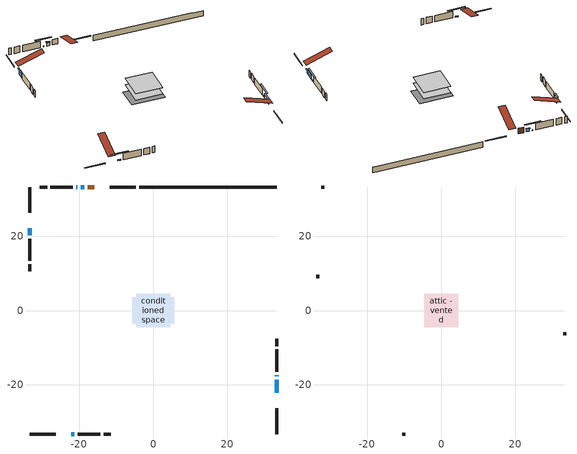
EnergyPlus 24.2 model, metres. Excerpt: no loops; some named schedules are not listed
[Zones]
conditioned space
 floor adiabatic (AdiabaticFloorConstruction): -4.56,-4.56 -4.56,4.56 4.56,4.56 4.56,-4.56 z0.91
 floor foundation (Slab1 construction): -5.66,-3.64 -5.66,3.64 5.66,3.64 5.66,-3.64 z-1.19
 wall outside (RimJoist1 construction): -4.75,33.36 -11.73,33.36 / -33.36,-33.36 -26.39,-33.36 / -33.36,33.36 -33.36,26.39 / 33.36,-33.36 33.36,-26.39 z0.91:1.21
 wall outside (AdiabaticWallConstruction 1): -15.93,33.36 -17.66,33.36 z0.91:2.94
 wall outside (AdiabaticWallConstruction): 33.36,-22.19 33.36,-18.69 z0.91:2.27; -18.59,33.36 -19.59,33.36 z0.91:2.08; -33.36,22.19 -33.36,20.37 z0.91:3.03; 33.36,-17.77 33.36,-17.47 / -20.52,33.36 -20.82,33.36 z0.91:1.26; -22.19,-33.36 -21.31,-33.36 z0.91:1.25
 wall outside (Wall1 construction): -21.74,33.36 -27.76,33.36 / -20.38,-33.36 -14.36,-33.36 / -33.36,19.45 -33.36,13.42 / 33.36,-16.54 33.36,-10.52 z0.91:3.35
 wall outside (Wall2 construction): -28.69,33.36 -30.65,33.36 / -13.43,-33.36 -11.47,-33.36 / -33.36,12.5 -33.36,10.54 / 33.36,-9.59 33.36,-7.63 z0.91:3.35
 wall foundation (FoundationWall1 construction): -3.82,33.36,-1.19 -3.82,33.36,0.91 29.64,33.36,0.91 29.64,33.36,0.78 33.36,33.36,0.78 33.36,33.36,-1.19
 window (WindowConstruction): 33.36,-22.19 33.36,-18.7 z0.91:2.27
 window (WindowConstruction 1): -18.59,33.36 -19.59,33.36 z0.91:2.08
 window (WindowConstruction 2): -33.36,22.19 -33.36,20.38 z0.91:3.03
 window (WindowConstruction 3): 33.36,-17.77 33.36,-17.47 z0.91:1.25
 window (WindowConstruction 4): -20.52,33.36 -20.81,33.36 z0.91:1.25
 window (WindowConstruction 5): -22.19,-33.36 -21.31,-33.36 z0.91:1.25
 door (Door): -15.93,33.36 -17.66,33.36 z0.91:2.94
 ceiling adiabatic (AdiabaticFloorConstruction): 4.56,-4.56 4.56,4.56 -4.56,4.56 -4.56,-4.56 z0.91
attic - vented
 floor to conditioned space (Floor1 construction Reversed): -4.56,-4.56 -4.56,4.56 4.56,4.56 4.56,-4.56 z3.35
 wall outside (Wall3 construction): -31.58,33.36 -32.43,33.36 / -10.54,-33.36 -9.69,-33.36 / -33.36,9.61 -33.36,8.75 / 33.36,-6.71 33.36,-5.85 z0.91:3.35
 roof outside (Roof1 construction): -15,33.36,3.35 -15,24.47,6.31 -12.65,24.47,6.31 -12.65,33.36,3.35; -23.12,-33.36,3.35 -23.12,-24.47,6.31 -25.46,-24.47,6.31 -25.46,-33.36,3.35; -33.36,23.12,3.35 -24.47,23.12,6.31 -24.47,25.46,6.31 -33.36,25.46,3.35; 33.36,-23.12,3.35 24.47,-23.12,6.31 24.47,-25.46,6.31 33.36,-25.46,3.35
shading: 33.36,-18.49 33.36,-22.39 33.77,-22.39 33.77,-18.49 z2.47; -19.79,33.36 -18.39,33.36 -18.39,33.77 -19.79,33.77 z2.28; -33.36,20.17 -33.36,22.39 -33.77,22.39 -33.77,20.17 z3.23; 33.36,-14.86 33.36,-20.38 33.77,-20.38 33.77,-14.86 z3.86; -23.42,33.36 -17.91,33.36 -17.91,33.77 -23.42,33.77 z3.86; -18.7,-33.36 -24.8,-33.36 -24.8,-33.77 -18.7,-33.77 z3.86
[Building]
Building 1: Terrain=Suburbs
[Site:Location]
Toronto City Centre_ON: Latitude {deg}=43.63; Longitude {deg}=-79.39; Time Zone {hr}=-5; Elevation {m}=77; Keep Site Location Information=Yes
[Site:GroundTemperature:Shallow]
5.01852, 3.26908, 3.12898, 3.95918, 7.29196, 10.6092, 13.4851, 15.3069, 15.4617, 13.9799, 11.1774, 7.9619
[Site:WaterMainsTemperature]
Calculation Method=Schedule; Temperature Schedule=mains temperature schedule
[Material] Roughness=Rough; Thermal Absorptance=0.9
Name | Thickness {m} | Conductivity {W/m-K} | Density {kg/m3} | Specific Heat {J/kg-K} | Solar Absorptance | Visible Absorptance
asphalt or fiberglass shingles | 0.00635 | 0.162714 | 1121.4 | 1465.45 | 0.4 | 0.4
ceiling loosefill ins | 0.254 | 0.0480833 | 16.02 | 1046.75 | 0.7 | 0.7
ceiling stud and cavity | 0.1397 | 0.14692 | 65.682 | 1177.47 | 0.7 | 0.7
concrete 4.0 in. | 0.1016 | 1.803125 | 2242.8 | 837.4 | 0.7 | 0.7
concrete 8.0 in. | 0.2032 | 1.803125 | 2242.8 | 837.4 | 0.7 | 0.7
door material | 0.04445 | 0.053851 | 512.64 | 1214.23 | 0.7 | 0.7
exterior vertical ins | 0.022486 | 0.029427 | 32.04 | 1214.23 | 0.7 | 0.7
floor covering | 0.0127 | 0.0433444 | 54.468 | 1339.84 | 0.6 | 0.6
floor rigid ins; wall rigid ins | 0.512978 | 0.029427 | 32.04 | 1214.23 | 0.7 | 0.7
floor stud and cavity | 0.1397 | 1.75129 | 37.0049 | 1207.88 | 0.7 | 0.7
furniture material conditioned space 1 | 0.1524 | 0.115458 | 640.8 | 1214.23 | 0.6 | 0.6
gypsum board | 0.0127 | 0.160291 | 801 | 837.4 | 0.6 | 0.6
gypsum board 1 | 0.0127 | 0.160291 | 801 | 837.4 | 0.7 | 0.7
osb sheathing 0.5 in. | 0.0127 | 0.115458 | 512.64 | 1214.23 | 0.7 | 0.7
osb sheathing 0.75 in. | 0.01905 | 0.115458 | 512.64 | 1214.23 | 0.7 | 0.7
osb sheathing 2.0 in. | 0.0508 | 0.115458 | 512.64 | 1214.23 | 0.7 | 0.7
rim joist stud and cavity | 0.0508 | 0.0293615 | 125.044 | 1163.47 | 0.6 | 0.6
wall stud and cavity | 0.1397 | 0.116503 | 139.0536 | 1170.24 | 0.7 | 0.7
wall stud and cavity 1 | 0.1397 | 0.0966364 | 139.0536 | 1170.24 | 0.7 | 0.7
wall stud and cavity 2 | 0.0889 | 6.9971 | 50.32683 | 1063.81 | 0.6 | 0.6
wall stud and cavity 3 | 0.0889 | 0.380278 | 52.3479 | 1209.89 | 0.7 | 0.7
wall stud and cavity 4 | 0.0889 | 0.391764 | 83.0341 | 1211.67 | 0.7 | 0.7
wood siding | 0.0254 | 0.102417 | 544.68 | 1172.36 | 0.4 | 0.4
wood siding 1 | 0.00254 | 0.102417 | 544.68 | 1172.36 | 0.4 | 0.4
wood siding 2; wood siding 3; wood siding 4 | 0.0254 | 0.102417 | 544.68 | 1172.36 | 0.7 | 0.7
[WindowMaterial:SimpleGlazingSystem]
Name | U-Factor {W/m2-K} | Solar Heat Gain Coefficient
WindowMaterial | 2.91792 | 0.67
WindowMaterial 1 | 2.18546 | 0.61
WindowMaterial 2 | 2.88272 | 0.7
WindowMaterial 3 | 3.07123 | 0.43
[Construction]
AdiabaticFloorConstruction: floor stud and cavity, floor rigid ins, osb sheathing 0.75 in., floor covering
AdiabaticWallConstruction: wood siding 3, wall rigid ins, wall stud and cavity 3, gypsum board
AdiabaticWallConstruction 1: wood siding 4, wall rigid ins, wall stud and cavity 3, gypsum board
Door: door material
Floor1 construction Reversed: gypsum board, ceiling stud and cavity, ceiling loosefill ins
FoundationWall1 construction: concrete 8.0 in., gypsum board 1
furniture construction conditioned space 1: furniture material conditioned space 1
PartitionWallConstruction: gypsum board, wall stud and cavity 4, gypsum board
RimJoist1 construction: wood siding 2, osb sheathing 2.0 in., rim joist stud and cavity
Roof1 construction: asphalt or fiberglass shingles
Slab1 construction: concrete 4.0 in.
Wall1 construction: wood siding, osb sheathing 0.5 in., wall stud and cavity, gypsum board
Wall2 construction: wood siding, osb sheathing 0.5 in., wall stud and cavity 1, gypsum board
Wall3 construction: wood siding 1, wall stud and cavity 2
WindowConstruction: WindowMaterial
WindowConstruction 1: WindowMaterial 1
WindowConstruction 2: WindowMaterial 2
WindowConstruction 3; WindowConstruction 4; WindowConstruction 5: WindowMaterial 3
[Zone] Multiplier=1; Part of Total Floor Area=Yes
Name | Volume {m3}
attic - vented | 40.0914
conditioned space | 392.8
[Space]
Name | Zone | Volume {m3}
attic - vented 1 | attic - vented | 40.0914
conditioned space 1 | conditioned space | 392.8
[ZoneInfiltration:EffectiveLeakageArea]
infil attic - vented 1: Zone or Space=attic - vented 1; Schedule=Always On Discrete; Effective Air Leakage Area {cm2}=3508.63; Stack Coefficient=0.000375655; Wind Coefficient=1.30953e-05
[ZoneMixing]
whole house fan mix: Zone or Space=attic - vented; Schedule=Always On Continuous; Design Flow Rate Calculation Method=Flow/Zone; Design Flow Rate {m3/s}=0; Source Zone or Space=conditioned space
[SurfaceProperty:ExposedFoundationPerimeter]
Slab1: Exposed Perimeter Calculation Method=TotalExposedPerimeter; Total Exposed Perimeter {m}=37.187
[InternalMass] Zone or ZoneList=conditioned space; Space or SpaceList=conditioned space 1
Name | Construction | Surface Area {m2}
furniture mass conditioned space 1 | furniture construction conditioned space 1 | 66.2639
partition wall mass | PartitionWallConstruction | 165.66
[Lights]
interior lighting: Zone or ZoneList or Space or SpaceList=conditioned space 1; Schedule=interior lighting schedule; Design Level Calculation Method=LightingLevel; Lighting Level {W}=343.2; Return Air Fraction=0; Fraction Radiant=0.6; Fraction Visible=0.2; Fraction Replaceable=1
[People]
occupants: Zone or ZoneList or Space or SpaceList=conditioned space 1; Number of People Schedule=occupants schedule; Number of People Calculation Method=People; Number of People=3; Fraction Radiant=0.314171; Sensible Heat Fraction=0.56303; Activity Level Schedule=occupants activity schedule; Carbon Dioxide Generation Rate {m3/s-W}=0; Enable ASHRAE 55 Comfort Warnings=No; Mean Radiant Temperature Calculation Type=EnclosureAveraged
[ElectricEquipment] Zone or ZoneList or Space or SpaceList=conditioned space 1; Design Level Calculation Method=EquipmentLevel
Name | Schedule | Design Level {W} | Fraction Latent | Fraction Radiant | Fraction Lost
clothes dryer | clothes dryer schedule | 140.772 | 0.015 | 0.081 | 0.85
clothes washer | clothes washer schedule | 32.1985 | 0.03 | 0.162 | 0.7
cooking range | cooking range schedule | 215.147 | 0.08 | 0.432 | 0.2
dishwasher | dishwasher schedule | 66.8632 | 0.3 | 0.18 | 0.4
fridge | fridge schedule | 72.9452 | 0 | 0.6 | 0
mech vent house fan | mech vent house fan schedule | 0 | 0 | 0 | 1
mech vent house fan cfis | mech vent house fan cfis schedule | 0 | 0 | 0 | 0
misc plug loads | misc plug loads schedule | 494.7 | 0.045 | 0.513 | 0.1
whole house fan | Always On Discrete | 0 | 0 | 0 | 1
[OtherEquipment] Zone or ZoneList or Space or SpaceList=conditioned space 1; Design Level Calculation Method=EquipmentLevel
Name | Fuel Type | Schedule | Design Level {W} | Fraction Latent | Fraction Radiant | Fraction Lost
clothes dryer 1 | Electricity | clothes dryer schedule | 0 | 0.015 | 0.081 | 0.85
cooking range 1 | Electricity | cooking range schedule | 0 | 0.08 | 0.432 | 0.2
general water use latent | None | general water use schedule | 62.594 | 1 | 0 | 0
general water use sensible | None | general water use schedule | -61.6891 | 0 | 0.6 | 0
mech vent house fan latent load | None | Always On Discrete | 0 | 1 | 0 | 0
mech vent house fan sensible load | None | Always On Discrete | 0 | 0 | 0 | 0
water heater energy adjustment1 | NaturalGas | Always On Discrete | 0.01 | 0 | 0 | 1
[ZoneInfiltration:DesignFlowRate] Zone or ZoneList or Space or SpaceList=conditioned space 1; Schedule=Always On Discrete; Design Flow Rate Calculation Method=Flow/Zone; Design Flow Rate {m3/s}=0
infil flow; natural vent flow; whole house fan flow
[AvailabilityManager:Scheduled]
furnace airloop Availability Manager: Schedule=Always On Discrete
[Foundation:Kiva]
Foundation Kiva 1: Initial Indoor Air Temperature {C}=18; Wall Height Above Grade {m}=0.910011; Wall Depth Below Slab {m}=0.2032; Custom Block Material Name 1=exterior vertical ins; Custom Block Depth 1 {m}=2.10001; Custom Block X Position 1 {m}=0.2159; Custom Block Z Position 1 {m}=0
[Foundation:Kiva:Settings]
Soil Conductivity {W/m-K}=0.849921; Soil Density {kg/m3}=1842.3; Soil Specific Heat {J/kg-K}=418.7; Ground Solar Absorptivity=0.9; Ground Thermal Absorptivity=0.9; Ground Surface Roughness {m}=0.03; Far-Field Width {m}=40; Deep-Ground Boundary Condition=ZeroFlux; Deep-Ground Depth {m}=40; Minimum Cell Dimension {m}=0.2; Maximum Cell Growth Coefficient=3; Simulation Timestep=Timestep
[Exterior:Lights]
exterior lighting: Schedule=exterior lighting schedule; Design Level {W}=75.6
[EnergyManagementSystem:GlobalVariable]
furnace_airloop_Fan_RTF
infil_program_Qfan
infil_program_Qinf
natural_vent_program_Qnv
natural_vent_program_Qwhf
[EnergyManagementSystem:Sensor]
Name | Output:Variable or Output:Meter Index Key | Output:Variable or Output:Meter
airflow_gain | infil flow | Infiltration Sensible Heat Gain Energy
airflow_gain_1 | natural vent flow | Infiltration Sensible Heat Gain Energy
airflow_gain_2 | whole house fan flow | Infiltration Sensible Heat Gain Energy
airflow_loss | infil flow | Infiltration Sensible Heat Loss Energy
airflow_loss_1 | natural vent flow | Infiltration Sensible Heat Loss Energy
airflow_loss_2 | whole house fan flow | Infiltration Sensible Heat Loss Energy
clg_load_cond |  | Cooling:EnergyTransfer:Zone:CONDITIONED SPACE
clg_sp_s; clg_sp_s_1 | cooling setpoint | Schedule Value
clothes_dryer_exhaust_0_sch_s | clothes dryer exhaust 0 schedule | Schedule Value
cool_season | cooling season schedule | Schedule Value
htg_load_cond |  | Heating:EnergyTransfer:Zone:CONDITIONED SPACE
htg_sp_s; htg_sp_s_1 | heating setpoint | Schedule Value
ig_ee_conv | clothes dryer | Electric Equipment Convective Heating Energy
ig_ee_conv_2 | cooking range | Electric Equipment Convective Heating Energy
ig_ee_conv_4 | fridge | Electric Equipment Convective Heating Energy
ig_ee_conv_5 | misc plug loads | Electric Equipment Convective Heating Energy
ig_ee_conv_6 | whole house fan | Electric Equipment Convective Heating Energy
ig_ee_rad | clothes dryer | Electric Equipment Radiant Heating Energy
ig_ee_rad_2 | cooking range | Electric Equipment Radiant Heating Energy
ig_ee_rad_4 | fridge | Electric Equipment Radiant Heating Energy
ig_ee_rad_5 | misc plug loads | Electric Equipment Radiant Heating Energy
ig_ee_rad_6 | whole house fan | Electric Equipment Radiant Heating Energy
ig_lgt_conv | interior lighting | Lights Convective Heating Energy
ig_lgt_rad | interior lighting | Lights Radiant Heating Energy
ig_lgt_vis | interior lighting | Lights Visible Radiation Heating Energy
ig_oe_conv | clothes dryer 1 | Other Equipment Convective Heating Energy
ig_oe_conv_1 | cooking range 1 | Other Equipment Convective Heating Energy
ig_oe_conv_2 | general water use latent | Other Equipment Convective Heating Energy
ig_oe_conv_3 | general water use sensible | Other Equipment Convective Heating Energy
ig_oe_conv_4 | water heater energy adjustment1 | Other Equipment Convective Heating Energy
ig_oe_rad | clothes dryer 1 | Other Equipment Radiant Heating Energy
ig_oe_rad_1 | cooking range 1 | Other Equipment Radiant Heating Energy
ig_oe_rad_2 | general water use latent | Other Equipment Radiant Heating Energy
ig_oe_rad_3 | general water use sensible | Other Equipment Radiant Heating Energy
ig_oe_rad_4 | water heater energy adjustment1 | Other Equipment Radiant Heating Energy
ig_ppl_conv | occupants | People Convective Heating Energy
ig_ppl_rad | occupants | People Radiant Heating Energy
im_conv | furniture mass conditioned space 1 | Surface Inside Face Convection Heat Gain Energy
im_conv_1 | partition wall mass | Surface Inside Face Convection Heat Gain Energy
im_ig | furniture mass conditioned space 1 | Surface Inside Face Internal Gains Radiation Heat Gain Energy
im_ig_1 | partition wall mass | Surface Inside Face Internal Gains Radiation Heat Gain Energy
im_lgt | furniture mass conditioned space 1 | Surface Inside Face Lights Radiation Heat Gain Energy
im_lgt_1 | partition wall mass | Surface Inside Face Lights Radiation Heat Gain Energy
im_sol | furniture mass conditioned space 1 | Surface Inside Face Solar Radiation Heat Gain Energy
im_sol_1 | partition wall mass | Surface Inside Face Solar Radiation Heat Gain Energy
im_surf | furniture mass conditioned space 1 | Surface Inside Face Net Surface Thermal Radiation Heat Gain Energy
im_surf_1 | partition wall mass | Surface Inside Face Net Surface Thermal Radiation Heat Gain Energy
mv_conv | mech vent house fan | Electric Equipment Convective Heating Energy
mv_conv_1 | mech vent house fan cfis | Electric Equipment Convective Heating Energy
mv_conv_2 | mech vent house fan latent load | Other Equipment Convective Heating Energy
mv_conv_3 | mech vent house fan sensible load | Other Equipment Convective Heating Energy
mv_rad | mech vent house fan | Electric Equipment Radiant Heating Energy
mv_rad_1 | mech vent house fan cfis | Electric Equipment Radiant Heating Energy
mv_rad_2 | mech vent house fan latent load | Other Equipment Radiant Heating Energy
mv_rad_3 | mech vent house fan sensible load | Other Equipment Radiant Heating Energy
natural_vent_s | natural vent schedule | Schedule Value
out_pb_s |  | Site Outdoor Air Barometric Pressure
out_wt_s |  | Site Outdoor Air Humidity Ratio
site_vw_s |  | Site Wind Speed
ss_back_out | Window1 | Surface Window Shortwave from Zone Back Out Window Heat Transfer Rate
ss_back_out_1 | Window4 | Surface Window Shortwave from Zone Back Out Window Heat Transfer Rate
ss_back_out_2 | Window5 | Surface Window Shortwave from Zone Back Out Window Heat Transfer Rate
ss_back_out_3 | Window6 | Surface Window Shortwave from Zone Back Out Window Heat Transfer Rate
ss_back_out_4 | Window7 | Surface Window Shortwave from Zone Back Out Window Heat Transfer Rate
ss_back_out_5 | Window8 | Surface Window Shortwave from Zone Back Out Window Heat Transfer Rate
ss_conv | Door1 | Surface Inside Face Convection Heat Gain Energy
ss_conv_1 | Window1 | Surface Inside Face Convection Heat Gain Energy
ss_conv_2 | Window4 | Surface Inside Face Convection Heat Gain Energy
ss_conv_3 | Window5 | Surface Inside Face Convection Heat Gain Energy
ss_conv_4 | Window6 | Surface Inside Face Convection Heat Gain Energy
ss_conv_5 | Window7 | Surface Inside Face Convection Heat Gain Energy
ss_conv_6 | Window8 | Surface Inside Face Convection Heat Gain Energy
ss_ig | Door1 | Surface Inside Face Internal Gains Radiation Heat Gain Energy
ss_ig_1 | Window1 | Surface Inside Face Internal Gains Radiation Heat Gain Energy
ss_ig_2 | Window4 | Surface Inside Face Internal Gains Radiation Heat Gain Energy
ss_ig_3 | Window5 | Surface Inside Face Internal Gains Radiation Heat Gain Energy
ss_ig_4 | Window6 | Surface Inside Face Internal Gains Radiation Heat Gain Energy
ss_ig_5 | Window7 | Surface Inside Face Internal Gains Radiation Heat Gain Energy
ss_ig_6 | Window8 | Surface Inside Face Internal Gains Radiation Heat Gain Energy
ss_lgt | Door1 | Surface Inside Face Lights Radiation Heat Gain Energy
ss_sol | Door1 | Surface Inside Face Solar Radiation Heat Gain Energy
ss_surf | Door1 | Surface Inside Face Net Surface Thermal Radiation Heat Gain Energy
ss_surf_1 | Window1 | Surface Inside Face Net Surface Thermal Radiation Heat Gain Energy
ss_surf_2 | Window4 | Surface Inside Face Net Surface Thermal Radiation Heat Gain Energy
ss_surf_3 | Window5 | Surface Inside Face Net Surface Thermal Radiation Heat Gain Energy
ss_surf_4 | Window6 | Surface Inside Face Net Surface Thermal Radiation Heat Gain Energy
ss_surf_5 | Window7 | Surface Inside Face Net Surface Thermal Radiation Heat Gain Energy
ss_surf_6 | Window8 | Surface Inside Face Net Surface Thermal Radiation Heat Gain Energy
ss_trans_in | Window1 | Surface Window Transmitted Solar Radiation Rate
ss_trans_in_1 | Window4 | Surface Window Transmitted Solar Radiation Rate
ss_trans_in_2 | Window5 | Surface Window Transmitted Solar Radiation Rate
ss_trans_in_3 | Window6 | Surface Window Transmitted Solar Radiation Rate
ss_trans_in_4 | Window7 | Surface Window Transmitted Solar Radiation Rate
ss_trans_in_5 | Window8 | Surface Window Transmitted Solar Radiation Rate
ss_trans_out | Window1 | Surface Inside Face Initial Transmitted Diffuse Transmitted Out Window Solar Radiation Rate
ss_trans_out_1 | Window4 | Surface Inside Face Initial Transmitted Diffuse Transmitted Out Window Solar Radiation Rate
ss_trans_out_2 | Window5 | Surface Inside Face Initial Transmitted Diffuse Transmitted Out Window Solar Radiation Rate
ss_trans_out_3 | Window6 | Surface Inside Face Initial Transmitted Diffuse Transmitted Out Window Solar Radiation Rate
ss_trans_out_4 | Window7 | Surface Inside Face Initial Transmitted Diffuse Transmitted Out Window Solar Radiation Rate
ss_trans_out_5 | Window8 | Surface Inside Face Initial Transmitted Diffuse Transmitted Out Window Solar Radiation Rate
s_conv | Floor1 | Surface Inside Face Convection Heat Gain Energy
s_conv_1 | FoundationWall1 | Surface Inside Face Convection Heat Gain Energy
s_conv_10 | Wall1:180 | Surface Inside Face Convection Heat Gain Energy
s_conv_11 | Wall1:270 | Surface Inside Face Convection Heat Gain Energy
s_conv_12 | Wall1:90 | Surface Inside Face Convection Heat Gain Energy
s_conv_13 | Wall2:0 | Surface Inside Face Convection Heat Gain Energy
s_conv_14 | Wall2:180 | Surface Inside Face Convection Heat Gain Energy
s_conv_15 | Wall2:270 | Surface Inside Face Convection Heat Gain Energy
s_conv_16 | Wall2:90 | Surface Inside Face Convection Heat Gain Energy
s_conv_2 | inferred conditioned ceiling | Surface Inside Face Convection Heat Gain Energy
s_conv_3 | inferred conditioned floor | Surface Inside Face Convection Heat Gain Energy
s_conv_4 | RimJoist1:0 | Surface Inside Face Convection Heat Gain Energy
s_conv_5 | RimJoist1:180 | Surface Inside Face Convection Heat Gain Energy
s_conv_6 | RimJoist1:270 | Surface Inside Face Convection Heat Gain Energy
s_conv_7 | RimJoist1:90 | Surface Inside Face Convection Heat Gain Energy
s_conv_8 | Slab1 | Surface Inside Face Convection Heat Gain Energy
s_conv_9 | Wall1:0 | Surface Inside Face Convection Heat Gain Energy
s_ig | Floor1 | Surface Inside Face Internal Gains Radiation Heat Gain Energy
s_ig_1 | FoundationWall1 | Surface Inside Face Internal Gains Radiation Heat Gain Energy
s_ig_10 | Wall1:180 | Surface Inside Face Internal Gains Radiation Heat Gain Energy
s_ig_11 | Wall1:270 | Surface Inside Face Internal Gains Radiation Heat Gain Energy
s_ig_12 | Wall1:90 | Surface Inside Face Internal Gains Radiation Heat Gain Energy
s_ig_13 | Wall2:0 | Surface Inside Face Internal Gains Radiation Heat Gain Energy
s_ig_14 | Wall2:180 | Surface Inside Face Internal Gains Radiation Heat Gain Energy
s_ig_15 | Wall2:270 | Surface Inside Face Internal Gains Radiation Heat Gain Energy
s_ig_16 | Wall2:90 | Surface Inside Face Internal Gains Radiation Heat Gain Energy
s_ig_2 | inferred conditioned ceiling | Surface Inside Face Internal Gains Radiation Heat Gain Energy
s_ig_3 | inferred conditioned floor | Surface Inside Face Internal Gains Radiation Heat Gain Energy
s_ig_4 | RimJoist1:0 | Surface Inside Face Internal Gains Radiation Heat Gain Energy
s_ig_5 | RimJoist1:180 | Surface Inside Face Internal Gains Radiation Heat Gain Energy
s_ig_6 | RimJoist1:270 | Surface Inside Face Internal Gains Radiation Heat Gain Energy
s_ig_7 | RimJoist1:90 | Surface Inside Face Internal Gains Radiation Heat Gain Energy
s_ig_8 | Slab1 | Surface Inside Face Internal Gains Radiation Heat Gain Energy
s_ig_9 | Wall1:0 | Surface Inside Face Internal Gains Radiation Heat Gain Energy
s_lgt | Floor1 | Surface Inside Face Lights Radiation Heat Gain Energy
s_lgt_1 | FoundationWall1 | Surface Inside Face Lights Radiation Heat Gain Energy
s_lgt_10 | Wall1:180 | Surface Inside Face Lights Radiation Heat Gain Energy
s_lgt_11 | Wall1:270 | Surface Inside Face Lights Radiation Heat Gain Energy
s_lgt_12 | Wall1:90 | Surface Inside Face Lights Radiation Heat Gain Energy
s_lgt_13 | Wall2:0 | Surface Inside Face Lights Radiation Heat Gain Energy
s_lgt_14 | Wall2:180 | Surface Inside Face Lights Radiation Heat Gain Energy
s_lgt_15 | Wall2:270 | Surface Inside Face Lights Radiation Heat Gain Energy
s_lgt_16 | Wall2:90 | Surface Inside Face Lights Radiation Heat Gain Energy
s_lgt_2 | inferred conditioned ceiling | Surface Inside Face Lights Radiation Heat Gain Energy
s_lgt_3 | inferred conditioned floor | Surface Inside Face Lights Radiation Heat Gain Energy
s_lgt_4 | RimJoist1:0 | Surface Inside Face Lights Radiation Heat Gain Energy
s_lgt_5 | RimJoist1:180 | Surface Inside Face Lights Radiation Heat Gain Energy
s_lgt_6 | RimJoist1:270 | Surface Inside Face Lights Radiation Heat Gain Energy
s_lgt_7 | RimJoist1:90 | Surface Inside Face Lights Radiation Heat Gain Energy
s_lgt_8 | Slab1 | Surface Inside Face Lights Radiation Heat Gain Energy
s_lgt_9 | Wall1:0 | Surface Inside Face Lights Radiation Heat Gain Energy
s_sol | Floor1 | Surface Inside Face Solar Radiation Heat Gain Energy
s_sol_1 | FoundationWall1 | Surface Inside Face Solar Radiation Heat Gain Energy
s_sol_10 | Wall1:180 | Surface Inside Face Solar Radiation Heat Gain Energy
s_sol_11 | Wall1:270 | Surface Inside Face Solar Radiation Heat Gain Energy
s_sol_12 | Wall1:90 | Surface Inside Face Solar Radiation Heat Gain Energy
s_sol_13 | Wall2:0 | Surface Inside Face Solar Radiation Heat Gain Energy
s_sol_14 | Wall2:180 | Surface Inside Face Solar Radiation Heat Gain Energy
s_sol_15 | Wall2:270 | Surface Inside Face Solar Radiation Heat Gain Energy
s_sol_16 | Wall2:90 | Surface Inside Face Solar Radiation Heat Gain Energy
s_sol_2 | inferred conditioned ceiling | Surface Inside Face Solar Radiation Heat Gain Energy
s_sol_3 | inferred conditioned floor | Surface Inside Face Solar Radiation Heat Gain Energy
s_sol_4 | RimJoist1:0 | Surface Inside Face Solar Radiation Heat Gain Energy
s_sol_5 | RimJoist1:180 | Surface Inside Face Solar Radiation Heat Gain Energy
s_sol_6 | RimJoist1:270 | Surface Inside Face Solar Radiation Heat Gain Energy
s_sol_7 | RimJoist1:90 | Surface Inside Face Solar Radiation Heat Gain Energy
s_sol_8 | Slab1 | Surface Inside Face Solar Radiation Heat Gain Energy
s_sol_9 | Wall1:0 | Surface Inside Face Solar Radiation Heat Gain Energy
s_surf | Floor1 | Surface Inside Face Net Surface Thermal Radiation Heat Gain Energy
s_surf_1 | FoundationWall1 | Surface Inside Face Net Surface Thermal Radiation Heat Gain Energy
s_surf_10 | Wall1:180 | Surface Inside Face Net Surface Thermal Radiation Heat Gain Energy
s_surf_11 | Wall1:270 | Surface Inside Face Net Surface Thermal Radiation Heat Gain Energy
s_surf_12 | Wall1:90 | Surface Inside Face Net Surface Thermal Radiation Heat Gain Energy
s_surf_13 | Wall2:0 | Surface Inside Face Net Surface Thermal Radiation Heat Gain Energy
s_surf_14 | Wall2:180 | Surface Inside Face Net Surface Thermal Radiation Heat Gain Energy
s_surf_15 | Wall2:270 | Surface Inside Face Net Surface Thermal Radiation Heat Gain Energy
s_surf_16 | Wall2:90 | Surface Inside Face Net Surface Thermal Radiation Heat Gain Energy
s_surf_2 | inferred conditioned ceiling | Surface Inside Face Net Surface Thermal Radiation Heat Gain Energy
s_surf_3 | inferred conditioned floor | Surface Inside Face Net Surface Thermal Radiation Heat Gain Energy
s_surf_4 | RimJoist1:0 | Surface Inside Face Net Surface Thermal Radiation Heat Gain Energy
s_surf_5 | RimJoist1:180 | Surface Inside Face Net Surface Thermal Radiation Heat Gain Energy
s_surf_6 | RimJoist1:270 | Surface Inside Face Net Surface Thermal Radiation Heat Gain Energy
